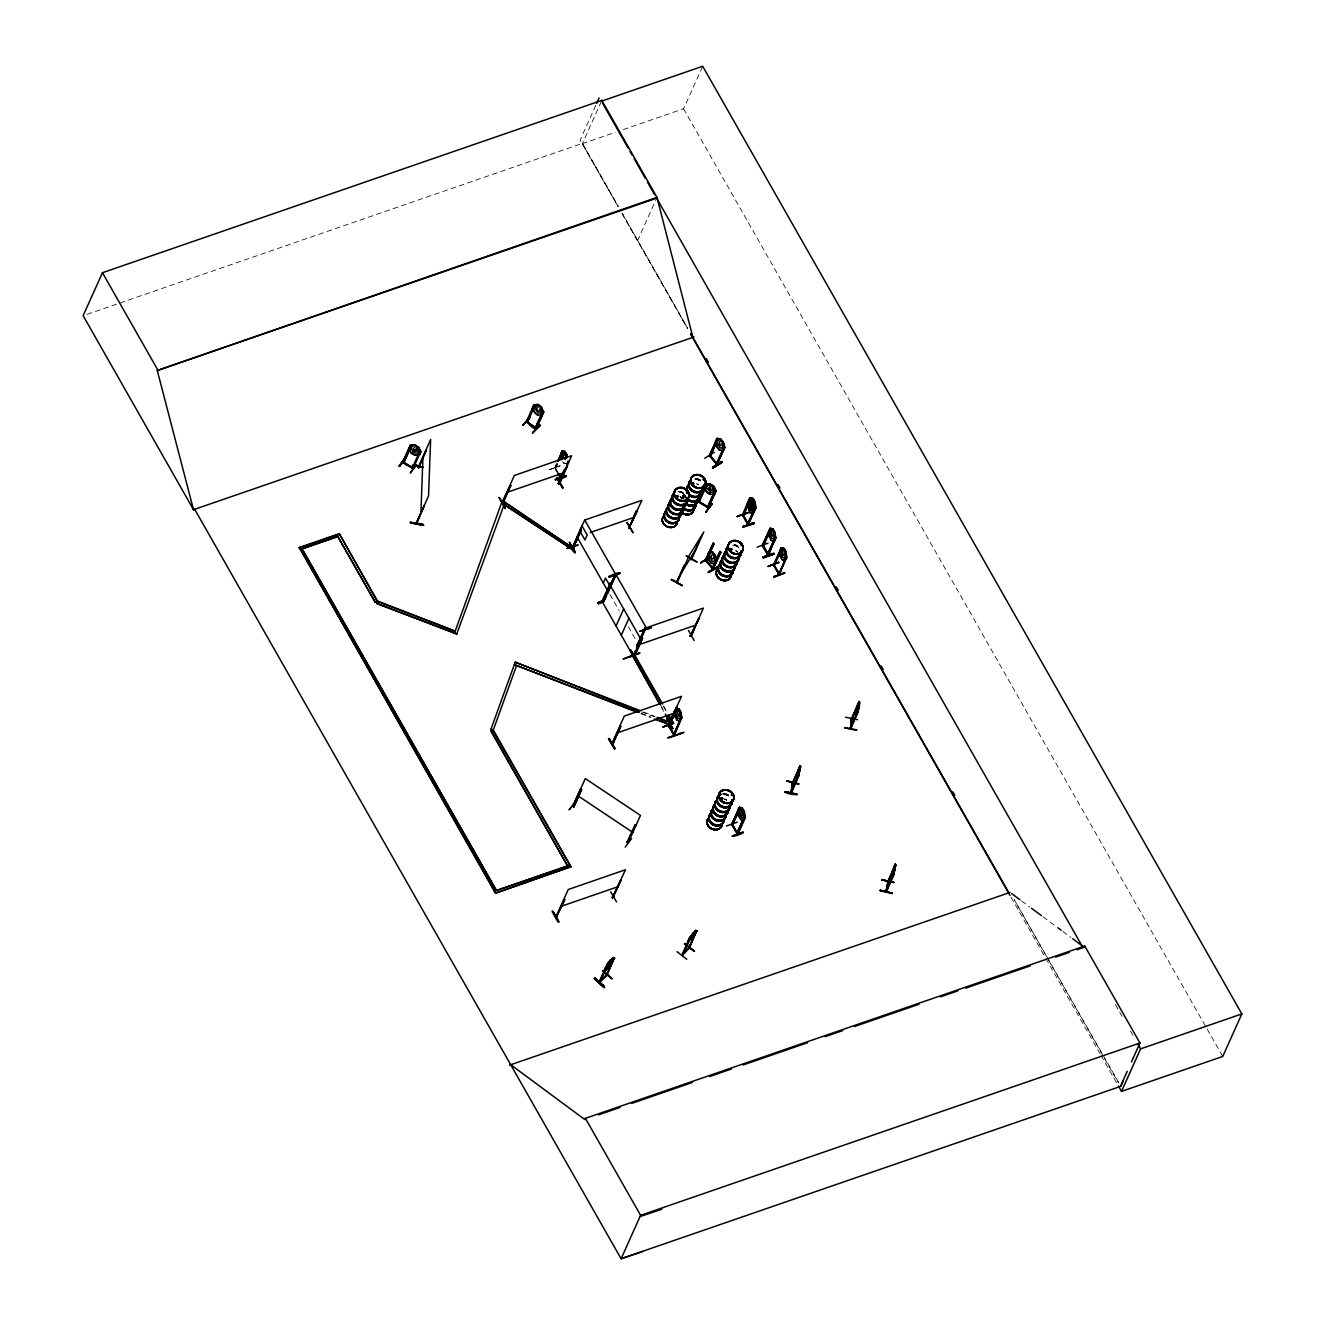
<?xml version="1.0" encoding="UTF-8"?>
<svg xmlns="http://www.w3.org/2000/svg" width="1325" height="1325" viewBox="0 0 1325 1325"><rect width="100%" height="100%" fill="white"/><g stroke="black" fill="none" stroke-linecap="round" stroke-linejoin="round"><path stroke-width="0.75" stroke-dasharray="5 3.75" d="M682.491 498.167L683.65 494.573M595.786 105.255L580.135 140.086L617.98 206.336M618.096 206.584L582.338 143.713L601.451 101.197M623.214 129.602L683.584 108.783L702.697 66.25M637.524 240.719L655.809 200.025M549.378 469.795L560.077 466.019M556.898 462.972L554.546 468.222L554.827 467.344M556.5 464.545L554.91 467.841M557.428 463.882C554.231 475.013 554.463 464.545 555.771 468.106M557.792 463.75L555.125 468.984M566.752 463.584L563.523 463.104L561.717 459.626M681.928 498.515L682.789 496.56M555.523 468.818L557.577 471.65M683.137 495.798L683.948 494.324A7.784 6.459 24.2 0 0 683.037 499.194A7.801 6.476 24.2 0 1 683.965 494.291M681.762 499.111L683.021 497.918A7.917 6.559 24.2 0 1 684.545 497.173M682.888 497.985L684.578 497.14M549.362 469.646L560.243 465.671M87.053 314.34L582.487 143.365L618.262 206.236M582.338 143.713L615.429 132.301M563.523 462.972L566.802 463.717M643.735 712.072L655.229 716.543M641.565 711.856L654.997 717.073M641.118 713.214L650.707 716.941M640.886 713.761L650.476 717.471M1021.592 900.95L1029.823 907.045M1043.007 916.784L1056.191 926.539M1062.783 931.409L1071.014 937.504M554.893 467.576L558.272 473.671M557.908 473.787L554.612 468.205M622.088 213.507L687.741 328.401L622.352 213.424M1118.797 1082.691L1014.155 899.592L1118.399 1082.84M683.584 108.783L1222.743 1056.456M1115.352 1004.483L1123.434 1018.677M1130.507 1031.115L1134.548 1038.22M622.187 213.772L687.658 328.848M1010.992 897.157L1044.762 956.517M1045.789 958.306L1100.015 1053.623M1101.042 1055.429L1117.406 1084.198M609.881 594.329L619.073 610.494M628.265 626.642L636.431 641.018M663.593 705.827L667.618 712.916M663.361 706.358L666.376 711.674M660.496 704.767L664.537 711.856M661.274 707.07L664.289 712.386M684.677 495.202L685.389 496.941A7.768 6.443 24.2 0 1 684.826 495.235A7.801 6.476 24.2 0 0 685.489 496.941A7.784 6.459 24.2 0 1 684.826 495.219M685.307 497.14L684.594 495.401A7.817 6.476 24.2 0 0 685.406 497.14M678.085 491.575A7.917 6.559 24.2 0 1 683.899 493.115M678.234 491.409A7.784 6.459 24.2 0 1 683.965 492.933A7.801 6.476 24.2 0 0 678.234 491.393M679.957 496.858A7.917 6.559 24.2 0 1 683.352 499.127M679.973 491.89A7.917 6.559 24.2 0 1 683.799 493.364M733.951 544.956A7.917 6.559 24.2 0 1 739.317 547.738M735.756 550.885A7.917 6.559 24.2 0 1 737.313 552.194M684.942 494.97A7.784 6.459 24.2 0 0 685.638 496.66A7.751 6.426 24.2 0 1 684.959 494.954M698.325 484.751A7.801 6.476 24.2 0 0 696.519 483.824A7.784 6.459 24.2 0 1 698.308 484.768A7.917 6.559 24.2 0 0 696.42 484.006M694.433 478.954A7.917 6.559 24.2 0 1 700.263 480.511M700.064 480.859A7.784 6.459 24.2 0 0 694.35 479.335A7.801 6.476 24.2 0 1 700.08 480.859M682.806 498.233A7.917 6.559 24.2 0 1 684.445 497.422M681.862 498.995A7.784 6.459 24.2 0 1 686.582 496.627A7.801 6.476 24.2 0 0 681.845 498.995M682.491 498.233A7.784 6.459 24.2 0 1 683.617 495.086A7.801 6.476 24.2 0 0 682.474 498.233M682.491 497.952A7.917 6.559 24.2 0 1 683.634 494.755M682.59 497.703A7.917 6.559 24.2 0 1 683.75 494.507M685.323 497.372A7.784 6.459 24.2 0 1 684.628 495.666A7.751 6.426 24.2 0 0 685.356 497.355A7.768 6.443 24.2 0 1 684.644 495.649M722.787 793.841A7.917 6.559 24.2 0 1 728.601 795.398M724.56 799.389A7.917 6.559 24.2 0 1 726.382 800.333M724.659 799.141A7.917 6.559 24.2 0 1 726.497 800.085M722.688 794.089A7.917 6.559 24.2 0 1 728.502 795.646M683.402 498.896A7.801 6.476 24.2 0 0 680.056 496.676A7.784 6.459 24.2 0 1 683.385 498.912M683.617 493.712A7.784 6.459 24.2 0 0 677.887 492.188A7.801 6.476 24.2 0 1 683.617 493.712M737.362 551.978A7.801 6.476 24.2 0 0 735.822 550.687A7.784 6.459 24.2 0 1 737.346 551.978M737.926 545.999A7.784 6.459 24.2 0 0 734.183 544.542A7.801 6.476 24.2 0 1 737.942 545.999M739.102 548.086A7.784 6.459 24.2 0 0 731.847 545.271A7.801 6.476 24.2 0 1 739.118 548.07M700.428 480.081A7.784 6.459 24.2 0 0 694.697 478.54A7.801 6.476 24.2 0 1 700.428 480.064M684.379 497.786A7.784 6.459 24.2 0 0 682.773 498.598A7.801 6.476 24.2 0 1 684.362 497.769M726.564 799.886A7.801 6.476 24.2 0 0 724.758 798.958A7.784 6.459 24.2 0 1 726.564 799.902M728.667 795.199A7.784 6.459 24.2 0 0 722.937 793.675A7.801 6.476 24.2 0 1 728.667 795.199M728.319 795.994A7.784 6.459 24.2 0 0 722.589 794.47A7.801 6.476 24.2 0 1 728.319 795.977"/><path stroke-width="1.5" d="M503.185 502.904L510.705 485.447L502.192 503.185L503.649 502.208L502.009 502.738L514.382 475.443L571.622 455.701L559.647 483.426L558.454 483.774L566.984 466.036L558.256 483.426L559.448 483.493M556.003 916.701L557.51 916.204M559.928 482.797L558.256 483.426M572.996 548.318L581.178 530.414L572.632 547.854L573.642 547.556L573.079 546.447M612.382 743.838L613.558 742.778L612.432 743.242M613.558 742.845L612.001 743.424L624.29 716.08L681.53 696.321L668.231 725.454L674.392 735.276L681.447 717.256L673.746 734.166M613.79 896.843L612.283 897.29M641.449 638.186L642.608 638.203L634.907 655.362L635.155 654.202M669.34 722.986L668.926 723.814M646.087 627.851L703.327 608.109L691.286 635.884L690.275 636.149L698.673 618.444L691.286 635.884L690.126 635.652M562.777 451.974L562.612 450.931L558.951 460.487M402.485 462.392C408.299 466.284 415.371 469.646 412.423 467.261M402.767 461.763L403.943 462.491L402.982 461.464M412.207 467.559L413.383 468.272M402.701 462.094L413.102 468.238M698.209 500.999L699.385 501.662L698.673 500.734M699.318 501.993L707.765 506.63M708.759 507.79L707.368 507.359L715.119 490.267L716.278 490.714L715.169 490.548M747.598 503.069C748.526 511.036 752.252 520.973 747.399 503.02L750.397 497.819L742.961 515.972L742.282 514.912L748.062 524.948L756.028 507.707L755.084 507.078M755.217 506.978L747.946 524.915M772.939 529.056L775.009 532.435L775.589 538.546L768.036 555.506L767.407 554.645L775.009 537.569M786.139 556.748L778.934 574.835M410.369 523.127C434.236 526.025 421.102 526.356 410.535 522.232M422.675 467.328L412.472 465.257L422.758 466.947M416.199 523.209L424.348 505.421L416.679 523.507L417.044 521.752L416.464 522.597M416.696 522.431L416.679 523.392L417.044 521.752M426.402 449.854L418.303 467.874L418.617 466.069M418.501 466.168L418.882 466.996M425.954 450.748L418.717 467.94L418.799 466.913M422.526 524.948L422.708 524.004L410.535 522.298M423.934 505.355L424.315 506.382M858.666 703.26C860.935 700.08 858.219 703.906 858.964 701.604M420.903 512.99L422.973 456.463M555.357 479.517C573.708 471.733 565.427 479.153 555.39 479.584M603.637 601.749L598.287 603.653L603.62 601.666M628.696 657.498C666.839 642.691 592.225 670.781 639.213 652.877M732.344 836.241C740.725 835.926 752.153 827.562 732.361 836.307M669.158 737.71C713.595 722.059 640.306 746.853 679.874 733.967M743.077 526.456L753.809 522.746L753.942 523.607L742.894 526.737L753.793 522.713L742.894 526.737M743.209 527.251L753.942 523.557M773.783 553.337L763.051 557.013L773.783 553.303L773.916 554.165L763.183 557.858L763.051 557.013M763.183 557.842L773.916 554.148M773.966 576.756L784.698 573.046M774.197 577.203L774.065 576.375M609.119 577.17C615.843 571.025 629.938 571.671 609.102 577.071M608.953 576.309L620.05 573.178M798.627 784.118L786.686 781.038M881.754 879.767L893.828 882.599M713.297 553.668L713.976 557.991L712.105 559.2L710.912 556.169L713.397 553.602M566.934 457.92L567.266 454.972L565.162 451.593L561.717 459.626M732.377 823.603L732.261 825.442L731.632 824.564L739.267 807.273L737.942 810.022C735.988 814.328 742.497 824.895 744.932 817.376L744.385 811.364L743.06 817.724L741.072 817.161L739.814 814.941L739.251 811.132L742.298 807.985L740.642 819.496L743.789 820.158M572.698 806.229L585.319 778.603L640.472 815.388L628 843.114L627.669 841.524M574.073 806.577L573.361 805.318M628.282 842.799L627.52 841.408L626.924 842.336L634.89 825.094L635.834 825.723L634.89 825.094M772.939 529.188L774.827 532.501L773.668 538.811L771.697 538.232L770.438 536.029L770.802 530.166C776.798 529.52 767.639 526.903 770.885 529.288M783.953 548.533L785.841 551.846L784.665 558.173L782.711 557.593L781.452 555.374L781.816 549.527C787.895 543.3 786.984 569.601 785.957 551.813M676.495 582.569L684.412 565.195L676.727 582.139M690.855 559.481L691.932 558.686L691.137 559.067M844.489 727.856L856.629 730.323M857.606 719.723L845.499 717.206M850.584 728.237L851.594 717.885L850.534 728.303M851.843 718.829L850.766 729.081L858.087 710.929M857.772 704.221L856.099 710.299L856.662 714.523M859.428 703.823L857.656 709.62L859.561 703.84M850.253 728.916L857.987 711.873L859.859 702.233M894.888 865.324L895.037 864.331M565.908 457.672L565.642 453.15L563.456 455.568L563.605 457.688L565.378 458.864M743.408 810.652L742.497 815.256L741.371 815.173L741.122 810.767L742.894 809.509L743.524 810.602M752.948 503.616L752.02 508.237L750.911 508.154L750.149 504.924L752.318 502.523L752.832 503.666M753.66 504.593L753.428 500.055L751.258 502.473L751.391 504.593L753.13 505.786L753.809 504.378L754.521 510.44L753.743 504.394L751.871 500.966L748.608 500.32L751.871 500.966L748.824 504.096L750.612 510.125L752.583 510.705L753.494 508.684L753.743 504.394L751.739 500.999M610.858 961.221L607.96 966.538L610.759 961.138M612.067 958.853L608.556 963.904M799.803 766.529L799.869 765.684L796.921 774.529L797.103 778.669M797.17 794.304C774.347 787.63 788.408 795.894 797.17 794.288M792.764 782.876L792.598 784.036L792.35 782.777M791.373 792.102L790.777 793.145L792.632 782.164M792.367 783.224L791.191 793.244L790.959 792.284M793.046 782.263L791.323 793.162L798.992 775.191L790.694 793.062M790.777 793.145L798.561 774.777M798.992 775.191L798.428 776.036M800.565 766.446L798.296 776.119M798.296 776.019L800.697 766.479L799.588 767.523M880.065 890.814C899.543 895.054 893 893.332 880.28 889.986M881.721 879.916L893.944 882.433L881.87 879.518M888.33 881.026L885.961 891.659L893.713 873.44M886.243 891.046L888.263 881.009M893.845 866.981L895.203 864.231L887.783 882.549L887.8 880.777M887.965 881.39C885.299 898.83 886.177 886.806 886.591 890.847M892.122 873.059L891.708 876.587L893.994 866.931M893.746 873.291L893.63 874.55L894.193 873.705M895.021 865.324L895.17 864.397M895.385 866.55L893.481 872.33L895.518 866.583M895.352 868.504L893.481 874.633L895.882 864.993M892.122 893.729L892.371 892.802M535.88 429.3L543.532 412.207L542.902 411.263L543.797 411.942L535.996 429.3C528.277 426.352 525.677 418.22 527.3 422.592L535.101 405.235M526.704 421.598L536.542 428.339M844.638 727.574L856.778 729.893M858.799 702.449L851.693 719.624M677.025 496.792L675.849 495.749M677.539 496.941L677.274 495.832M686.532 492.817L687.244 492.055L687.576 493.099M687.327 492.122L686.565 492.237M693.555 484.387L693.339 482.466M702.912 479.667L703.906 480.197M703.426 479.17L704.221 480.014M731.847 549.643A7.917 6.559 24.2 0 0 729.843 549.577L730.108 548.6M730.092 549.163A7.784 6.459 24.2 0 1 732.062 549.246A7.801 6.476 24.2 0 0 730.092 549.163L731.102 549.875L731.135 548.765M741.288 545.155L740.957 545.618M721.727 799.074L720.552 798.031L722.274 798.18M732.129 794.404L731.35 795.232L732.178 794.437M732.145 795.447L731.516 794.338M799.77 766.678L792.085 783.688M880.131 890.383L892.205 893.249M710.382 456.247L710.034 454.79L710.448 456.38L709.273 455.717L717.322 438.459L718.017 439.287L717.322 438.459M710.647 455.668L709.239 455.618L717.007 464.744L724.891 447.436L723.864 446.807L716.212 463.965L716.891 464.727M716.262 463.949L716.825 462.905L717.289 464.114M717.256 464.446L709.587 455.369M708.627 555.887L706.076 561.287L705.298 560.359L713.281 543.151L713.976 543.995L710.15 552.492M712.85 569.435L712.171 568.673L719.823 551.515L720.85 552.144L712.966 569.452L705.496 559.647L706.01 561.187M706.407 560.939L706.043 559.614M713.231 569.005L712.701 567.613L713.281 569.253M713.214 569.104L705.298 560.359M503.533 502.241L502.755 502.589M503.252 502.854L502.44 503.169M572.367 547.407L584.706 519.947L615.347 573.824M628.663 527.946L629.723 527.615M628.928 527.946L629.888 527.035M612.663 897.24L625.483 869.747L568.243 889.506L555.953 916.85L557.51 916.254M612.167 742.845C611.421 744.733 614.668 742.58 611.918 743.375M668.28 724.013L676.893 706.672L668.363 724.411M689.961 635.834L691.418 634.791M857.755 705.281L857.109 712.171L859.528 705.794M859.395 705.761L857.855 711.972L858.053 710.631L850.302 728.021L858.501 711.012M798.677 769.543L797.65 776.334L800.168 769.991M893.878 868.057L892.835 874.848L895.203 868.488M613.144 957.611L607.943 963.822L599.43 982.471L599.645 981.444M607.181 975.399L605.989 975.763L607.132 974.355M796.921 774.529L798.793 768.5M784.98 791.754L797.054 794.619L784.947 791.77M851.594 718.001L851.13 719.591M850.65 727.425L850.633 728.27M376.631 603.438L456.81 633.946L376.631 603.438L377.542 601.02L339.25 533.677L299.301 547.473L495.451 893.199L571.025 866.666L493.297 730.042L491.028 729.164L493.066 730.572L570.793 867.196M376.863 602.908L377.542 601.02L455.22 631.164L377.31 601.55L339.25 533.677M501.546 502.92L572.764 549.776L501.546 502.92L454.309 633.598M456.562 634.476L505.057 502.192L573.775 548.699M490.797 729.694L515.226 662.185L639.892 710.581M893.663 873.655L885.878 891.576M886.475 891.559L894.044 874.649M1008.888 892.818L690.822 333.784L692.876 337.378L656.985 197.392L601.798 100.385L102.456 272.718L83.144 315.681L193.599 509.827M642.89 1251.396L621.094 1258.75L194.692 509.297L193.516 509.694L157.278 370.52L656.985 197.392M301.139 547.275L496.428 890.516L303.193 550.869M336.914 534.936L375.223 602.262L336.914 534.936L299.053 548.003M399.057 466.135L405.698 457.589L399.752 466.152M403.959 462.011L403.678 463.104L402.651 462.607L410.137 445.349L414.891 444.819L418.501 447.022L420.82 451.891L419.545 454.69L414.791 455.22L411.28 452.968M402.651 462.607L410.452 445.15L411.413 445.73L410.253 445.448M411.114 445.829L403.761 462.74M403.678 463.104L409.889 449.142M419.893 450.931L412.092 468.404L412.837 468.851L420.853 451.527L419.826 451.179M418.187 467.642L430.625 439.453L428.538 495.981L416.249 523.441M596.614 103.416L599.082 97.917M601.798 100.385L601.451 101.197L702.697 66.25L1241.856 1013.923L1222.743 1056.456L1121.497 1091.403L1118.432 1086.003M522.862 425.077L530.066 417.392L522.878 425.093M543.681 412.274L541.544 407.09L538.232 404.589L533.842 404.688L532.667 407.52L534.687 412.655C542.819 418.948 530.911 410.866 532.551 407.471M526.323 421.83L533.859 404.87M527.333 421.847L535.366 427.743M499.343 497.62C517.462 530.613 486.971 475.99 505.073 507.757M532.501 432.993L539.921 424.994L532.501 432.993L540.285 425.756M542.703 411.429L534.952 428.604L535.714 429.217M535.035 428.687L541.378 414.659M502.374 502.175L510.705 485.447M503.815 503.798L505.057 502.192M560.856 453.73L562.115 450.898L565.295 451.56M557.659 461.266L562.164 451.03L565.162 451.726L562.098 454.74L562.678 458.566M558.04 461.15L562.612 450.931M559.316 460.355L560.856 456.943M555.274 479.849L566.057 475.774M565.146 459.477L567.1 455.121M559.779 477.166L561.303 473.638M564.483 469.315L560.293 478.043L562.595 472.843M566.785 464.197L568.011 461.017M559.481 483.542L567.183 466.383M557.212 477.911L563.042 488.014L556.798 477.795M515.226 662.185L639.66 711.111M514.299 664.62L639.213 712.486M569.386 542.554C581.476 559.332 571.207 552.873 569.618 542.223M577.998 544.857L566.868 548.451L577.882 545.237M516.568 665.498L493.297 730.042L490.979 731.284L567.58 865.954L491.211 730.754M580.217 530.745L580.979 530.05L572.764 548.136L577.683 538.348M626.924 522.746L633.333 532.6M603.289 583.05L605.508 578.098L609.5 585.103M636.298 510.986L628.795 528.427L637.457 510.986L636.298 510.986L628.994 528.36M604.034 601.219L597.592 602.925L603.703 600.407L603.123 599.397M597.956 603.09L603.488 600.888L598.287 603.653M602.511 600.308L610.179 583.248L610.991 585.103L610.825 584.06M604.001 597.691L607.281 590.403M607.777 592.971L606.9 592.176L607.777 592.971L615.479 575.812L603.322 602.213L602.759 601.351L614.8 575.729M614.933 574.951L615.164 576.524M603.985 601.368L606.452 595.902M494.341 891.228L569.667 865.225M495.451 893.199L571.025 866.666M616.042 625.98L623.694 608.953M621.309 635.238L628.961 618.212M704.734 458.268L714.291 452.305M715.682 441.341L716.891 438.492L720.684 438.857L723.317 441.97L724.676 447.734M716.974 438.625L709.339 455.701M710.018 456.562L717.753 439.453M710.134 456.578L716.494 442.682M695.194 505.322L700.428 496.776M712.469 467.443C724.096 458.599 726.365 460.818 712.9 467.957L722.042 461.498L712.568 467.477M630.948 650.078L635.139 658.989L630.286 650.575M714.987 493.877L710.233 494.407L706.639 492.188L704.304 487.318C704.701 482.449 711.591 483.526 713.927 486.225L716.262 491.095M699.103 502.291L706.805 485.182L705.894 484.321L698.093 501.794L699.004 502.225M716.742 464.611L724.576 447.635L723.897 446.674M662.583 704.055L634.36 654.434L632.273 655.163L659.254 703.525M637.027 645.126L637.921 645.921L637.027 645.126L645.142 627.967L644.911 629.657M636.861 646.12L645.159 628.083M633.466 655.063L635.371 650.807M637.01 647.163L645.109 628.017M633.267 656.256L646.12 627.586L615.479 573.725L602.627 602.395L632.273 654.5M633.897 655.593L634.36 654.434M644.414 628.464L645.623 629.011M642.608 638.203L634.145 655.56M642.41 637.855L634.874 654.832M682.276 585.468L671.411 579.356L682.259 585.534M632.952 653.391L636.861 660.098L636.099 660.662M581.609 789.567L573.841 806.942L581.609 789.567L580.665 788.938L572.814 806.296M707.517 507.591L715.334 490.134M712.221 503.98L705.877 511.914M707.55 507.541L708.875 506.945L708.544 508.088L716.278 490.714M608.953 738.605C627.073 769.245 596.349 718.398 614.336 748.84M690.905 559.514L698.822 542.058M691.286 559.73L703.84 531.938L689.199 555.473L677.241 582.453M612.2 743.772L620.613 726.083L619.852 726.763M620.613 726.083L613.077 743.043M613.127 743.573L620.812 726.431M696.834 562.197L686.118 555.722L696.983 561.916M700.594 562.81L710.183 556.98M709.72 556.848L700.842 562.628M705.629 560.077L713.281 543.151M705.827 561.154L713.976 543.995M708.858 572.615L718.266 567.001L708.627 571.887M712.916 567.779L712.171 568.673L714.804 563.224M716.328 559.829L720.154 551.316M564.765 899.841L556.102 917.281L564.566 899.493L556.152 917.198L557.03 915.823M712.701 569.319L720.85 552.144M737.114 516.502L748.029 512.593L737.28 516.27M718.017 566.255C703.724 576.243 705.298 572.118 718.249 567.05M558.984 921.753C550.471 905.787 549.693 908.867 558.289 922.266M742.894 515.872L750.397 497.819M742.729 515.806L743.043 514.117M743.325 515.856L747.863 505.537M690.275 636.149L698.888 618.792M694.151 640.621L688.503 630.452M755.498 506.796L747.466 523.988M748.078 523.077L748.476 524.783L748.261 523.276M747.83 524.783L755.648 507.839L755.151 506.829M666.773 718.415L672.951 728.634L666.707 718.68M663.08 727.094L673.796 723.251L663.229 726.729M668.877 725.355L677.092 707.02M668.794 726.398L668.993 724.576L669.523 725.537M676.379 709.322L675.965 708.411M668.794 726.315L676.86 709.19L675.783 708.279L679.029 709.041M668.91 726.431L675.336 712.585M665.299 714.158L670.334 723.019L672.669 721.777L668.628 714.688M672.537 728.75L666.707 718.415M681.017 717.14L681.597 718.299L674.011 735.408L674.177 733.619M757.122 547.208L768.003 543.151M673.862 734.282L681.447 717.256M625.168 847.139L631.578 838.493M763.134 546.099C763.183 542.637 764.012 548.053 762.306 545.668L769.924 528.344M762.289 545.42L770.372 528.377M762.703 546.364L770.537 529.387L769.991 528.509L773.055 529.139M769.361 532.7L762.935 546.529L762.637 544.906M679.725 733.139L679.891 734.05M616.539 901.911L610.726 891.841M613.028 897.025L620.829 880.082L612.316 897.82L613.574 896.429M612.564 897.803L621.044 880.429M768.699 554.761L767.639 553.817L768.417 555.39L775.473 537.354L774.496 541.213L771.249 540.451M775.473 537.354L767.407 554.645L768.235 553.833M767.804 555.341L768.649 554.612L763.498 545.966M773.585 553.602L762.852 557.295M768.102 566.404L778.537 562.297M778.587 562.297L768.268 566.189M773.883 565.792L781.899 548.649L781.386 547.738L773.833 565.858L780.375 552.045M773.303 564.765L774.032 564.036L774.231 565.278M779.001 574.768L773.369 564.881L781.386 547.738M778.967 562.463L768.119 566.553M604.018 985.949L594.643 978.016L604.001 985.966M594.511 978.281C613.988 994.777 600.291 986.429 594.693 977.966M778.421 573.99L779.067 572.996L779.746 574.073L778.818 574.702L786.636 557.759L785.973 556.848M779.017 573.791L785.725 558.421M786.487 556.715L779.431 574.735L778.702 573.377M605.542 970.43C610.444 964.832 606.933 971.473 604.15 970.132L605.558 967.747M607.049 974.422L599.016 982.073L607.281 964.335M600.159 981.875L607.794 964.716M608.672 963.838L611.206 959.631M773.866 576.657L784.764 572.599M606.072 975.697L614.436 957.826L606.303 976.045L606.27 975.15M614.336 957.925L606.85 974.968M611.885 978.728L602.477 970.96M1131.467 1061.888L1139.947 1043.007L1084.761 946.017L585.402 1118.333L584.855 1119.575L510.705 1064.737M726.431 825.988L737.147 822.212M739.317 807.405L740.211 808.184L739.698 807.289L731.582 824.465L737.429 834.402L745.379 817.144L744.484 816.366L736.799 833.524L737.362 834.386L738.075 833.392L736.783 833.276L744.865 816.233M739.814 808.134L732.029 825.26L732.824 824.862L737.478 833.607M732.261 825.442L738.688 811.596M684.429 944.013L694.548 951.201L684.843 943.582M696.602 930.647L689.464 948.104L688.636 948.799L696.702 930.531L688.917 947.806L682.044 954.563M689.381 938.133L688.205 940.965L691.915 938.531L695.476 933.231L691.915 938.531M689.696 938.895L694.499 933.91L695.559 930.465L689.315 938.183L681.895 955.077M690.077 937.388L689.845 938.464L690.176 937.504M690.507 937.769L682.127 955.54L692.975 932.982L689.431 938.266M681.845 955.043C697.679 938.249 685.124 952.658 682.888 954.944L683.22 954.083M745.379 817.144L737.793 834.27L737.545 832.647M688.851 948.667L695.923 931.243M792.168 783.936L800.399 765.983M792.598 784.036L800.25 766.91M858.981 701.438L851.412 718.962M859.378 701.687L851.727 718.697M851.627 719.757L859.296 702.631M1139.947 1043.007L640.604 1215.34L621.094 1258.75L1120.437 1086.434L1127.227 1071.329M887.369 882.45L895.584 864.496M887.849 882.533L895.452 865.424M1084.198 947.242L1084.761 946.017M1120.851 1086.285L1123.318 1080.786M1121.497 1091.403L1140.61 1048.87L1241.856 1013.923M560.674 477.812L558.107 473.356M573.327 548.037L572.632 546.579L573.361 548.186M573.609 547.407L573.112 546.562M602.477 600.159L603.339 602.113L603.405 600.656M603.455 600.987L602.759 599.529M732.576 825.21L731.897 823.703L737.743 834.038M671.245 579.688L682.143 585.766M717.603 463.932L716.825 462.905M742.381 514.961L749.834 497.819L753.08 498.581L749.917 501.645L750.463 505.471L751.722 507.674L753.693 508.253L754.604 506.233L754.852 501.943L753.08 498.465L749.834 497.819M742.662 514.464L748.393 524.683M673.613 733.802L674.657 734.663M768.368 555.241L762.571 544.79M774.562 564.997L774.131 564.218M779.746 574.073L774.148 565.444M615.479 576.06L615.032 575.133M675.402 495.832L676.032 495.749M675.634 495.583L675.502 496.627M692.097 482.714L692.13 484.006M692.395 482.731L692.346 483.642M730.439 548.5L729.462 549.693M720.121 798.097L721.148 797.6L720.535 798.279M681.547 572.483L696.205 548.947M606.833 966.273L609.185 962.331L605.459 967.532M594.097 978.695L603.455 986.661M599.894 981.759L600.192 980.748M600.109 981.842L600.44 981.162M607.347 974.819L599.579 982.338M410.452 445.15L414.924 444.935L411.926 446.608L411.015 448.628L414.957 453.084L417.971 452.885L418.501 447.022M409.061 448.098L411.197 453.001L414.775 455.104L419.611 454.591M399.107 466.135L405.053 457.572M399.587 466.383L405.732 457.605M411.197 453.001L418.435 447.121L420.853 451.527M417.077 446.691L416.63 450.997L414.973 451.312L413.152 448.86L415.918 445.978M416.746 464.76L410.237 473.025L416.315 464.462M608.407 965.246L606.022 968.674L609.782 965.213L609.285 964.434M705.894 484.321L710.366 484.105L710.233 494.407L706.705 492.105M704.304 487.318L706.788 492.055M694.466 505.305L700.494 496.759L694.532 505.305M695.012 505.554L701.091 496.776M712.502 485.877L712.055 490.184L710.399 490.498L708.577 488.047L711.343 485.165M713.777 486.341L713.397 492.088L710.382 492.271L706.457 487.799L707.351 485.778L710.266 484.221M705.662 512.212L712.221 504.03M705.794 512.212L711.79 503.715M576.143 801.526L569.054 809.807L575.911 801.757M608.606 966.77L611.951 961.569C614.601 956.368 609.765 967.614 606.833 967.946M572.533 550.306L574.007 548.169M677.009 951.665L686.731 959.283M609.02 738.588L614.767 748.691M538.248 404.705L541.461 407.173L540.948 413.085L538.116 413.052L534.538 408.133L538.314 404.506L533.76 404.771M540.302 406.609L539.739 411.015L538.182 411.23L536.542 408.547L539.225 405.781M522.713 425.441L529.487 417.358M537.884 415.139L542.389 415.056M697.033 931.011L696.37 931.707L696.685 930.746L695.393 930.481L696.801 930.63M894.789 866.037L895.849 865.109L895.071 864.198M729.893 548.931L731.648 549.246M720.767 797.733L720.386 799.141M720.171 798.312L720.899 799.488L722.208 799.091M722.042 799.389L722.34 798.379M609.185 962.364L611.935 959.979M607.397 964.318L606.767 965.08L610.394 959.963L606.568 965.064M614.734 958.306L613.707 958.687M602.776 970.712L612.117 978.695L602.759 970.695M599.115 982.09L606.767 975.051M684.545 943.864L694.267 951.466M558.289 483.327L559.283 483.012M612.415 896.76L613.475 896.478M613.309 897.538L612.432 897.787M716.891 438.492L720.701 438.989L718.133 440.182L717.223 442.202L719.906 447.833L722.291 448.214L723.317 441.97M719.674 450.069C715.831 449.092 714.026 432.281 717.024 446.989L719.674 450.069L723.467 450.434M724.891 447.436L723.135 442.053M717.206 464.032L710.647 455.949M712.9 467.907L722.307 462.326M707.798 554.562L708.974 560.293L711.591 563.407L715.417 563.589M700.693 562.976L710.25 557.013M715.483 563.721L711.591 563.291L709.074 560.243L707.6 554.546L708.925 551.78L712.717 552.26L710.15 553.469L709.239 555.49L711.923 561.121L714.308 561.502L715.334 555.258L716.709 561.022M636.828 660.115L630.849 650.31L635.602 658.79M686.632 492.95L687.576 492.983M730.257 548.533L729.976 549.726M678.913 709.074L675.866 712.088L676.412 715.914L677.671 718.133L679.626 718.713C681.928 715.02 681.464 707.832 675.833 708.411M574.056 806.329L573.195 805.948M560.988 453.68L561.535 459.692M509.943 486.142L510.903 485.795M636.497 511.334L637.457 510.986M597.592 602.925L604.415 599.827M641.482 637.921L640.588 637.143L641.648 638.551M633.747 654.451L635.039 654.252M739.698 807.289L742.414 808.068M738.853 816.018L738.058 809.973M732.543 824.812L732.443 823.753M732.46 835.959L743.143 832.117M564.566 899.493L563.804 900.188M552.442 912.229L553.204 911.666L558.719 922.101M157.278 370.52L656.637 198.203L1083.022 947.657L1077.159 949.677M193.516 509.694L694.035 336.964M506.746 492.469L563.986 472.71M584.656 520.062L641.896 500.303L629.011 527.764M375.455 601.732L377.542 601.02M375.223 602.262L377.31 601.55M590.37 532.468L634.261 517.313M748.824 500.568L749.337 506.597L751.391 509.976L754.521 510.638M755.614 507.988L755.035 501.877L756.028 507.707M743.159 515.541L743.093 514.233M753.18 513.189L750.049 512.394M768.599 531.077L769.312 537.155L771.365 540.534M774.827 532.501L776.003 538.265M780.822 547.738L784.069 548.368L781.435 548.451M785.344 560.475C780.773 561.502 779.365 553.867 779.796 550.488M780.326 556.517L779.729 550.405M774.197 577.22L784.599 572.963M638.451 644.861L695.675 625.118M674.574 710.978L675.286 717.057L677.34 720.303M674.64 711.061L675.286 717.057L677.34 720.436M616.655 733.089L673.878 713.33M681.977 718.167L680.984 712.337L678.913 708.958M672.669 721.777L670.582 722.489L657.15 717.289M663.063 726.945L673.547 722.837M680.305 721.015L677.224 720.353M673.58 733.851L669.473 725.868M498.2 889.903L567.746 865.904M560.608 906.515L617.831 886.756M509.529 1065.151L1010.064 892.421M598.519 1114.855L620.017 1107.435M631.743 1103.394L692.296 1082.492M709.885 1076.43L731.367 1069.01M743.093 1064.969L807.571 1042.709M825.144 1036.647L842.733 1030.585M854.459 1026.527L918.921 1004.284M940.419 996.864L957.992 990.802M965.809 988.102L1030.287 965.859M1055.677 957.097L1069.358 952.377M640.108 631.081L651.105 627.835M651.138 627.818L639.925 631.296L650.873 627.437M640.041 1216.582L661.838 1209.228M559.73 482.383L558.802 483.194M708.13 506.498L708.974 507.028M708.378 508.038L697.993 501.711L698.706 500.684M692.644 482.813L693.72 483.526M692.495 483.625L693.488 483.89M677.092 497.107L675.767 496.759M730.986 549.809L729.992 549.544M731.052 550.173L729.744 549.825M721.794 799.389L720.949 799.356M572.913 805.882L573.742 806.859L574.172 805.832M627.238 842.104L628.166 842.683M559.614 482.432L558.62 483.757M572.632 547.788L582.039 526.008L587.157 534.985L584.921 539.938L579.82 530.961M556.765 478.043L562.578 488.13M632.853 532.733L627.073 522.398M693.273 484.304L692.064 483.675M607.032 965.842L612.15 961.122L613.044 957.528M605.923 968.31L613.227 960.526L611.753 960.012M412.489 465.688L422.758 466.963M605.459 967.863L606.933 968.045M782.263 559.812L785.51 560.558M800.333 768.069L797.981 773.701L800.151 769.196M796.391 778.04L797.236 778.702M891.758 876.471L892.404 877.365M560.243 477.928L557.908 473.787M603.405 600.358L603.239 602.146M748.343 524.336L743.524 515.408M660.744 719.309L666.508 721.529M656.471 719.177L669.887 724.394M516.22 665.365L637.043 712.27M654.318 718.962L669.655 724.924L670.582 722.489L666.541 715.401M534.753 405.582L533.958 404.821M627.818 842.982L627.106 842.518M706.606 485.314L705.695 484.619M415.851 446.078L417.011 446.79M419.71 451.08L420.654 451.825M404.075 462.375L412.34 467.427M711.277 485.265L712.436 485.977M580.449 789.236L581.377 789.849M504.825 502.722L572.085 547.573M577.667 795.613L632.82 832.398M1011.704 893.63L1019.935 899.725M1031.479 908.254L1041.367 915.575M1057.83 927.748L1061.126 930.183M1072.67 938.713L1082.558 946.033M539.159 405.864L540.219 406.692M694.548 931.74L691.6 937.023L693.753 932.568M720.85 799.041L720.601 798.577A7.917 6.559 24.2 0 1 722.688 798.611A7.801 6.476 24.2 0 0 720.833 798.362A7.784 6.459 24.2 0 1 722.804 798.445M708.56 507.608L698.325 501.065M855.801 713.728L856.778 714.688M799.869 765.684L800.648 766.595M743.01 515.193L743.143 514.299M673.845 735.226L668.33 725.537M712.949 543.349L713.645 544.178M719.823 551.515L720.518 552.343M706.606 560.657L712.635 567.796M675.601 496.527L675.684 496.858A7.784 6.459 24.2 0 1 677.737 496.958A7.801 6.476 24.2 0 0 675.767 496.875M558.471 473.224L560.276 476.354M742.298 807.985L744.385 811.364M580.433 530.166L580.946 531.06L580.052 530.282M610.179 583.248L610.709 584.159M744.368 816.399L744.932 817.376L744.203 811.413M635.072 655.179L634.228 655.014L661.341 702.813M569.419 542.521L575.265 552.658M609.152 738.307L614.966 748.377M602.461 102.986L628.017 147.903M630.054 151.497L632.108 155.075M634.145 158.669L645.391 178.428M647.428 182.022L654.583 194.609M1137.579 1043.537L1140.61 1048.87M706.308 358.545L708.362 362.139M777.908 484.37L779.945 487.964M836.191 586.826L838.245 590.42M881.191 665.928L883.245 669.523M952.791 791.754L954.828 795.348M690.723 334.248L1009.965 895.369M752.964 498.498L755.035 501.877M750.033 497.952L750.546 498.862M747.88 512.941L737.147 516.651M762.256 545.552L767.987 555.407M610.262 585.385L640.919 639.246M577.054 536.956L607.711 590.834M668.396 715.218L672.421 722.307M632.273 655.163L660.496 704.767M299.301 547.473L495.682 892.669M585.402 1118.333L640.604 1215.34M102.456 272.718L157.642 369.725M687.774 492.552L687.46 492.204A7.784 6.459 24.2 0 1 687.874 485.612A7.801 6.476 24.2 0 0 687.625 492.221M779.365 574.52L773.585 564.152L774.363 565.725M715.152 555.341L716.51 561.005M685.323 504.444A7.917 6.559 24.2 0 1 674.458 509.032A7.917 6.559 24.2 0 1 672.355 497.72M675.866 496.511A7.917 6.559 24.2 0 1 677.87 496.577M670.665 501.744A7.784 6.459 24.2 0 0 673.663 513.288A7.784 6.459 24.2 0 0 683.236 506.614A7.768 6.443 24.2 0 1 673.663 513.288A7.768 6.443 24.2 0 1 670.682 501.761M670.533 502.026A7.801 6.476 24.2 0 0 673.531 513.603A7.801 6.476 24.2 0 0 683.12 506.912A7.784 6.459 24.2 0 1 673.531 513.57A7.784 6.459 24.2 0 1 670.549 502.009A7.768 6.443 24.2 0 0 673.547 513.553A7.768 6.443 24.2 0 0 683.104 506.879M687.344 497.736A7.917 6.559 24.2 0 1 677.605 504.51A7.917 6.559 24.2 0 1 674.574 492.784M673.166 494.573A7.784 6.459 24.2 0 0 678.383 505.256A7.784 6.459 24.2 0 0 686.996 498.25A7.801 6.476 24.2 0 1 678.383 505.256A7.801 6.476 24.2 0 1 673.166 494.556M687.228 497.968A7.917 6.559 24.2 0 1 678.483 505.073A7.917 6.559 24.2 0 1 673.199 494.225M679.112 516.054A7.917 6.559 24.2 0 1 669.39 522.828A7.917 6.559 24.2 0 1 666.342 511.086M677.29 522.017A7.784 6.459 24.2 0 1 666.591 526.522A7.784 6.459 24.2 0 1 664.537 515.392A7.801 6.476 24.2 0 0 666.608 526.522A7.801 6.476 24.2 0 0 677.323 522M683.12 509.065A7.784 6.459 24.2 0 1 672.421 513.57A7.784 6.459 24.2 0 1 670.351 502.44A7.768 6.443 24.2 0 0 672.421 513.57A7.768 6.443 24.2 0 0 683.104 509.065M677.39 521.752A7.768 6.443 24.2 0 1 666.723 526.24A7.768 6.443 24.2 0 1 664.67 515.143M683.054 507.078A7.817 6.476 24.2 0 1 673.448 513.785A7.817 6.476 24.2 0 1 670.45 502.192M681.53 512.891A7.917 6.559 24.2 0 1 670.665 517.462A7.917 6.559 24.2 0 1 668.562 506.15M679.212 515.806A7.917 6.559 24.2 0 1 670.467 522.911A7.917 6.559 24.2 0 1 665.183 512.046M739.085 555.738A7.917 6.559 24.2 0 1 729.363 562.529A7.917 6.559 24.2 0 1 726.332 550.786M737.263 561.701A7.768 6.443 24.2 0 1 726.58 566.206A7.768 6.443 24.2 0 1 724.527 555.092A7.784 6.459 24.2 0 0 726.58 566.222A7.784 6.459 24.2 0 0 737.28 561.717A7.801 6.476 24.2 0 1 725.686 565.725A7.801 6.476 24.2 0 1 726.117 554.264M741.304 550.803A7.917 6.559 24.2 0 1 731.582 557.593A7.917 6.559 24.2 0 1 728.551 545.85M739.201 555.241A7.784 6.459 24.2 0 1 729.628 561.916A7.801 6.476 24.2 0 1 726.63 550.355A7.784 6.459 24.2 0 0 729.628 561.916A7.801 6.476 24.2 0 0 739.217 555.241M739.201 555.506A7.917 6.559 24.2 0 1 729.479 562.28A7.917 6.559 24.2 0 1 726.431 550.554M729.942 549.328A7.917 6.559 24.2 0 1 731.947 549.411M733.272 570.893A7.917 6.559 24.2 0 1 721.512 574.951A7.917 6.559 24.2 0 1 721.943 563.34M731.168 573.162A7.817 6.476 24.2 0 1 721.562 579.87A7.817 6.476 24.2 0 1 718.564 568.276M731.085 573.344A7.801 6.476 24.2 0 1 721.496 580.035A7.768 6.443 24.2 0 1 718.514 568.475A7.784 6.459 24.2 0 0 721.496 580.019A7.768 6.443 24.2 0 0 731.052 573.344A7.784 6.459 24.2 0 1 721.496 580.019A7.801 6.476 24.2 0 1 718.498 568.458M737.213 561.899A7.817 6.476 24.2 0 1 726.481 566.438A7.817 6.476 24.2 0 1 724.411 555.258M735.193 564.433A7.917 6.559 24.2 0 1 725.454 571.207A7.917 6.559 24.2 0 1 722.423 559.481M722.241 562.926A7.784 6.459 24.2 0 0 721.81 574.354A7.784 6.459 24.2 0 0 733.388 570.363A7.801 6.476 24.2 0 1 721.81 574.371A7.801 6.476 24.2 0 1 722.224 562.91M733.388 570.661A7.917 6.559 24.2 0 1 721.628 574.719A7.917 6.559 24.2 0 1 722.059 563.108M735.491 565.957A7.917 6.559 24.2 0 1 724.626 570.545A7.917 6.559 24.2 0 1 722.539 559.233M701.356 490.101A7.801 6.476 24.2 0 1 697.546 496.991A7.801 6.476 24.2 0 1 688.42 494.556A7.784 6.459 24.2 0 0 696.635 497.239A7.784 6.459 24.2 0 0 701.538 491.84M686.714 487.882A7.784 6.459 24.2 0 0 686.582 491.293A7.801 6.476 24.2 0 1 688.768 485.215A7.784 6.459 24.2 0 0 687.526 486.408M699.583 494.026A7.801 6.476 24.2 0 1 695.774 500.933A7.801 6.476 24.2 0 1 686.648 498.498A7.768 6.443 24.2 0 0 695.757 500.9A7.768 6.443 24.2 0 0 699.55 494.026A7.784 6.459 24.2 0 1 695.774 500.933A7.784 6.459 24.2 0 1 686.665 498.498M685.737 490.333A7.801 6.476 24.2 0 1 686.996 489.14M703.79 484.884A7.917 6.559 24.2 0 1 694.068 491.658A7.917 6.559 24.2 0 1 691.037 479.932M701.687 489.571A7.917 6.559 24.2 0 1 697.828 496.577A7.917 6.559 24.2 0 1 688.569 494.092M686.698 490.797A7.917 6.559 24.2 0 1 688.934 484.619M704.006 486.358A7.784 6.459 24.2 0 1 693.306 490.879A7.801 6.476 24.2 0 1 691.236 479.733A7.784 6.459 24.2 0 0 693.306 490.879A7.801 6.476 24.2 0 0 704.022 486.374M695.873 504.726A7.917 6.559 24.2 0 1 690.905 510.208A7.917 6.559 24.2 0 1 682.557 507.475M693.687 507.144A7.784 6.459 24.2 0 1 689.878 514.034A7.784 6.459 24.2 0 1 680.768 511.599A7.768 6.443 24.2 0 0 689.861 514.017A7.768 6.443 24.2 0 0 693.654 507.144A7.817 6.476 24.2 0 1 689.845 514.166A7.817 6.476 24.2 0 1 680.702 511.715A7.784 6.459 24.2 0 0 693.439 510.821A7.784 6.459 24.2 0 1 680.652 511.864A7.768 6.443 24.2 0 0 693.422 510.821A7.801 6.476 24.2 0 1 680.636 511.864A7.801 6.476 24.2 0 0 693.455 510.821M695.774 504.974A7.917 6.559 24.2 0 1 690.789 510.44A7.917 6.559 24.2 0 1 682.458 507.723M697.778 498.266A7.917 6.559 24.2 0 1 694.78 504.891A7.917 6.559 24.2 0 1 686.234 504.096M697.795 498.001A7.784 6.459 24.2 0 1 694.83 504.527A7.801 6.476 24.2 0 1 686.4 503.748M686.416 503.732A7.784 6.459 24.2 0 0 694.83 504.527A7.801 6.476 24.2 0 0 697.811 498.001M686.565 498.68A7.817 6.476 24.2 0 0 695.708 501.115A7.768 6.443 24.2 0 0 699.368 494.457A7.784 6.459 24.2 0 1 695.575 501.347A7.784 6.459 24.2 0 1 686.466 498.912A7.768 6.443 24.2 0 0 695.575 501.33A7.817 6.476 24.2 0 0 699.517 494.208M693.588 507.392A7.801 6.476 24.2 0 1 693.77 509.148A7.768 6.443 24.2 0 0 693.538 507.409A7.801 6.476 24.2 0 1 693.77 509.164A7.784 6.459 24.2 0 0 693.555 507.425A7.784 6.459 24.2 0 1 693.753 509.148M697.679 498.498A7.917 6.559 24.2 0 1 694.664 505.14A7.917 6.559 24.2 0 1 686.118 504.328M699.368 494.473A7.768 6.443 24.2 0 1 695.559 501.347A7.768 6.443 24.2 0 1 686.483 498.912M729.827 804.938A7.917 6.559 24.2 0 1 720.104 811.728A7.917 6.559 24.2 0 1 717.057 799.985M720.568 798.776A7.917 6.559 24.2 0 1 722.572 798.859M715.368 804.01A7.784 6.459 24.2 0 0 716.56 814.627A7.784 6.459 24.2 0 0 727.806 812.308A7.768 6.443 24.2 0 1 716.577 814.61A7.768 6.443 24.2 0 1 715.384 804.027A7.817 6.476 24.2 0 0 717.372 815.289A7.817 6.476 24.2 0 0 728.104 810.751M715.252 804.292A7.784 6.459 24.2 0 0 717.305 815.422A7.784 6.459 24.2 0 0 728.005 810.917A7.768 6.443 24.2 0 1 717.322 815.405A7.801 6.476 24.2 0 1 715.252 804.258A7.768 6.443 24.2 0 0 717.322 815.405A7.801 6.476 24.2 0 0 728.038 810.9M732.129 802.023A7.917 6.559 24.2 0 1 720.369 806.08A7.917 6.559 24.2 0 1 720.8 794.47M729.926 804.706A7.917 6.559 24.2 0 1 720.204 811.48A7.917 6.559 24.2 0 1 717.173 799.753M732.046 800.018A7.917 6.559 24.2 0 1 726.945 807.322A7.917 6.559 24.2 0 1 717.471 802.403A7.917 6.559 24.2 0 1 720.916 794.238M724.013 820.092A7.917 6.559 24.2 0 1 713.148 824.68A7.917 6.559 24.2 0 1 711.045 813.368M727.822 811.331A7.784 6.459 24.2 0 1 717.123 815.852A7.784 6.459 24.2 0 1 715.069 804.706A7.768 6.443 24.2 0 0 717.123 815.836A7.768 6.443 24.2 0 0 727.806 811.347M722.108 824.117A7.817 6.476 24.2 0 1 711.359 828.655A7.817 6.476 24.2 0 1 709.289 817.475M725.918 813.633A7.917 6.559 24.2 0 1 716.196 820.407A7.917 6.559 24.2 0 1 713.165 808.681M724.112 819.86A7.917 6.559 24.2 0 1 712.37 823.918A7.917 6.559 24.2 0 1 712.784 812.308M726.034 813.384A7.917 6.559 24.2 0 1 716.312 820.175A7.917 6.559 24.2 0 1 713.264 808.432M722.009 824.299A7.801 6.476 24.2 0 1 712.221 829.235A7.801 6.476 24.2 0 1 707.964 818.85A7.768 6.443 24.2 0 0 712.237 829.202A7.784 6.459 24.2 0 0 721.993 824.299A7.768 6.443 24.2 0 1 712.237 829.202A7.784 6.459 24.2 0 1 707.981 818.85M751.358 510.738L750.695 506.796L748.559 506.017L750.53 505.868L750.447 502.043L751.076 506.051L753.113 506.746L751.209 507.011L751.358 510.738M722.125 441.391L721.943 444.703L720.088 445.912L719.409 441.705L721.38 440.314L722.224 441.324M410.402 522.63L422.576 524.352L410.419 522.563M680.007 711.624L679.079 716.229L677.969 716.162L677.737 711.74L679.493 710.482L680.122 711.575M774.032 531.723L773.634 535.151L771.995 536.261L771.763 531.838L773.518 530.58L774.148 531.689M785.046 551.084L784.648 554.513L783.009 555.622L782.777 551.2L784.533 549.941L785.162 551.034M786.603 780.822L798.743 783.92L786.603 780.822M302.498 548.716L338.273 536.36L302.498 548.716M612.017 962.894L608.192 967.995L611.935 962.944M712.717 552.144L715.235 555.324L712.717 552.144M614.535 957.909L612.962 957.644L614.436 958.008M675.054 496.428A7.784 6.459 24.2 0 0 688.172 498.415A7.784 6.459 24.2 0 0 681.977 487.534A7.801 6.476 24.2 0 0 675.038 496.444A7.801 6.476 24.2 0 0 688.188 498.432A7.801 6.476 24.2 0 0 681.977 487.517A7.784 6.459 24.2 0 0 675.054 496.428A7.768 6.443 24.2 0 0 688.155 498.415A7.768 6.443 24.2 0 0 681.977 487.55A7.768 6.443 24.2 0 0 675.071 496.444M674.375 509.214A7.784 6.459 24.2 0 0 685.075 504.693A7.801 6.476 24.2 0 1 674.375 509.214A7.801 6.476 24.2 0 1 672.305 498.068A7.784 6.459 24.2 0 0 674.375 509.214M674.872 496.842A7.784 6.459 24.2 0 0 687.99 498.829A7.784 6.459 24.2 0 0 681.795 487.931A7.784 6.459 24.2 0 0 674.872 496.842A7.768 6.443 24.2 0 0 687.973 498.829A7.768 6.443 24.2 0 0 681.795 487.964A7.768 6.443 24.2 0 0 674.889 496.842M674.74 508.419A7.784 6.459 24.2 0 0 685.423 503.914A7.801 6.476 24.2 0 1 674.723 508.436A7.801 6.476 24.2 0 1 672.669 497.273A7.784 6.459 24.2 0 0 674.74 508.419M678.102 496.163A7.784 6.459 24.2 0 0 674.276 496.477A7.801 6.476 24.2 0 1 678.102 496.146M677.771 504.146A7.784 6.459 24.2 0 0 687.344 497.471A7.801 6.476 24.2 0 1 677.771 504.162A7.801 6.476 24.2 0 1 674.773 492.585A7.784 6.459 24.2 0 0 677.771 504.146M668.363 522.58A7.784 6.459 24.2 0 0 679.062 518.075A7.801 6.476 24.2 0 1 668.363 522.597A7.801 6.476 24.2 0 1 666.293 511.45A7.784 6.459 24.2 0 0 668.363 522.58M671.394 518.323A7.801 6.476 24.2 0 0 681 511.632A7.784 6.459 24.2 0 1 671.411 518.307A7.801 6.476 24.2 0 1 668.396 506.746A7.784 6.459 24.2 0 0 671.411 518.307M670.831 517.098A7.784 6.459 24.2 0 0 681.53 512.593A7.801 6.476 24.2 0 1 670.831 517.114A7.801 6.476 24.2 0 1 668.761 505.968A7.784 6.459 24.2 0 0 670.831 517.098M670.616 522.53A7.784 6.459 24.2 0 0 679.228 515.541A7.801 6.476 24.2 0 1 670.616 522.547A7.801 6.476 24.2 0 1 665.398 511.848A7.784 6.459 24.2 0 0 670.616 522.53M729.032 549.511A7.784 6.459 24.2 0 0 742.149 551.498A7.801 6.476 24.2 0 0 735.955 540.6A7.801 6.476 24.2 0 0 729.015 549.511A7.801 6.476 24.2 0 0 742.149 551.498A7.784 6.459 24.2 0 0 735.955 540.6A7.784 6.459 24.2 0 0 729.032 549.511A7.768 6.443 24.2 0 0 742.132 551.498A7.768 6.443 24.2 0 0 735.938 540.633A7.768 6.443 24.2 0 0 729.032 549.511M729.28 562.694A7.784 6.459 24.2 0 0 738.853 556.02A7.801 6.476 24.2 0 1 729.263 562.711A7.801 6.476 24.2 0 1 726.282 551.134A7.784 6.459 24.2 0 0 729.28 562.694M725.818 565.427A7.784 6.459 24.2 0 0 737.081 563.108A7.768 6.443 24.2 0 1 725.835 565.427A7.784 6.459 24.2 0 1 724.642 554.811A7.768 6.443 24.2 0 0 725.835 565.427M728.849 549.908A7.784 6.459 24.2 0 0 741.967 551.896A7.784 6.459 24.2 0 0 735.773 541.014A7.784 6.459 24.2 0 0 728.849 549.908M728.866 549.908A7.768 6.443 24.2 0 0 741.95 551.879A7.768 6.443 24.2 0 0 735.773 541.014A7.768 6.443 24.2 0 0 728.866 549.908M730.456 557.593A7.784 6.459 24.2 0 0 741.155 553.072A7.801 6.476 24.2 0 1 730.456 557.593A7.801 6.476 24.2 0 1 728.386 546.447A7.784 6.459 24.2 0 0 730.456 557.593M732.708 557.543A7.801 6.476 24.2 0 0 741.321 550.537A7.784 6.459 24.2 0 1 732.708 557.543A7.801 6.476 24.2 0 1 727.475 546.844A7.784 6.459 24.2 0 0 732.708 557.543M722.34 575.663A7.784 6.459 24.2 0 0 733.04 571.158A7.801 6.476 24.2 0 1 722.324 575.679A7.801 6.476 24.2 0 1 720.27 564.516A7.784 6.459 24.2 0 0 722.34 575.663M721.612 579.737A7.784 6.459 24.2 0 0 731.185 573.062A7.768 6.443 24.2 0 1 721.628 579.721A7.784 6.459 24.2 0 1 718.63 568.193A7.768 6.443 24.2 0 0 721.628 579.721M726.382 566.636A7.784 6.459 24.2 0 0 737.081 562.131A7.768 6.443 24.2 0 1 726.398 566.62A7.784 6.459 24.2 0 1 724.328 555.506A7.768 6.443 24.2 0 0 726.398 566.62M725.371 571.39A7.784 6.459 24.2 0 0 734.944 564.715A7.801 6.476 24.2 0 1 725.371 571.406A7.801 6.476 24.2 0 1 722.373 559.829A7.784 6.459 24.2 0 0 725.371 571.39M724.792 570.181A7.784 6.459 24.2 0 0 735.491 565.676A7.801 6.476 24.2 0 1 724.792 570.197A7.801 6.476 24.2 0 1 722.721 559.034A7.784 6.459 24.2 0 0 724.792 570.181M691.517 483.575A7.784 6.459 24.2 0 0 704.635 485.563A7.801 6.476 24.2 0 0 698.441 474.665A7.801 6.476 24.2 0 0 691.501 483.592A7.801 6.476 24.2 0 0 704.652 485.579A7.784 6.459 24.2 0 0 698.441 474.681A7.784 6.459 24.2 0 0 691.517 483.575A7.768 6.443 24.2 0 0 704.618 485.563A7.768 6.443 24.2 0 0 698.441 474.698A7.768 6.443 24.2 0 0 691.517 483.592M694.996 500.9A7.784 6.459 24.2 0 0 699.882 495.517A7.768 6.443 24.2 0 1 694.979 500.867A7.784 6.459 24.2 0 1 686.781 498.217A7.768 6.443 24.2 0 0 694.979 500.867M687.128 488.892A7.784 6.459 24.2 0 0 685.87 490.068A7.768 6.443 24.2 0 1 687.145 488.892M691.335 483.989A7.784 6.459 24.2 0 0 704.453 485.977A7.784 6.459 24.2 0 0 698.258 475.079A7.784 6.459 24.2 0 0 691.335 483.989A7.768 6.443 24.2 0 0 704.436 485.96A7.768 6.443 24.2 0 0 698.258 475.095A7.768 6.443 24.2 0 0 691.352 483.973M693.869 492.072A7.784 6.459 24.2 0 0 703.442 485.397A7.801 6.476 24.2 0 1 693.869 492.088A7.801 6.476 24.2 0 1 690.872 480.511A7.784 6.459 24.2 0 0 693.869 492.072M697.894 496.196A7.784 6.459 24.2 0 0 701.687 489.306A7.801 6.476 24.2 0 1 697.894 496.213A7.801 6.476 24.2 0 1 688.768 493.778A7.784 6.459 24.2 0 0 697.894 496.196M686.052 504.527A7.801 6.476 24.2 0 0 697.331 502.208A7.784 6.459 24.2 0 1 686.068 504.527M690.987 509.843A7.801 6.476 24.2 0 0 695.89 504.444A7.784 6.459 24.2 0 1 690.971 509.827A7.801 6.476 24.2 0 1 682.756 507.144A7.784 6.459 24.2 0 0 690.971 509.827M691.534 510.357A7.784 6.459 24.2 0 0 695.327 503.483A7.801 6.476 24.2 0 1 691.534 510.373A7.801 6.476 24.2 0 1 682.408 507.939A7.784 6.459 24.2 0 0 691.534 510.357M719.757 798.71A7.784 6.459 24.2 0 0 732.874 800.697A7.801 6.476 24.2 0 0 726.68 789.799A7.801 6.476 24.2 0 0 719.74 798.71A7.801 6.476 24.2 0 0 732.891 800.714A7.784 6.459 24.2 0 0 726.68 789.816A7.784 6.459 24.2 0 0 719.757 798.71A7.768 6.443 24.2 0 0 732.858 800.697A7.768 6.443 24.2 0 0 726.68 789.832A7.768 6.443 24.2 0 0 719.773 798.71M720.005 811.91A7.784 6.459 24.2 0 0 729.578 805.236A7.801 6.476 24.2 0 1 720.005 811.91A7.801 6.476 24.2 0 1 717.007 800.333A7.784 6.459 24.2 0 0 720.005 811.91M719.574 799.124A7.784 6.459 24.2 0 0 732.692 801.112A7.784 6.459 24.2 0 0 726.497 790.213A7.784 6.459 24.2 0 0 719.574 799.124A7.768 6.443 24.2 0 0 732.692 801.095A7.768 6.443 24.2 0 0 726.497 790.213A7.768 6.443 24.2 0 0 719.591 799.108M719.657 798.876A7.817 6.476 24.2 0 0 732.824 800.863A7.817 6.476 24.2 0 0 726.613 789.932A7.817 6.476 24.2 0 0 719.657 798.876M720.369 811.115A7.784 6.459 24.2 0 0 729.942 804.441A7.801 6.476 24.2 0 1 720.353 811.132A7.801 6.476 24.2 0 1 717.372 799.555A7.784 6.459 24.2 0 0 720.369 811.115M720.32 806.279A7.784 6.459 24.2 0 0 731.897 802.287A7.801 6.476 24.2 0 1 720.303 806.279A7.801 6.476 24.2 0 1 720.734 794.834A7.784 6.459 24.2 0 0 720.32 806.279M722.473 806.428A7.784 6.459 24.2 0 0 732.046 799.753A7.801 6.476 24.2 0 1 722.473 806.428A7.801 6.476 24.2 0 1 719.475 794.868A7.784 6.459 24.2 0 0 722.473 806.428M713.065 824.862A7.784 6.459 24.2 0 0 723.765 820.357A7.801 6.476 24.2 0 1 713.065 824.879A7.801 6.476 24.2 0 1 710.995 813.716A7.784 6.459 24.2 0 0 713.065 824.862M711.426 828.523A7.784 6.459 24.2 0 0 722.125 824.017A7.768 6.443 24.2 0 1 711.442 828.506A7.784 6.459 24.2 0 1 709.355 817.392A7.768 6.443 24.2 0 0 711.442 828.506M712.552 823.554A7.784 6.459 24.2 0 0 724.129 819.562A7.801 6.476 24.2 0 1 712.535 823.57A7.801 6.476 24.2 0 1 712.966 812.126A7.784 6.459 24.2 0 0 712.552 823.554M716.113 820.589A7.784 6.459 24.2 0 0 725.686 813.914A7.801 6.476 24.2 0 1 716.096 820.606A7.801 6.476 24.2 0 1 713.115 809.028A7.784 6.459 24.2 0 0 716.113 820.589M715.533 819.38A7.784 6.459 24.2 0 0 726.233 814.875A7.801 6.476 24.2 0 1 715.533 819.397A7.801 6.476 24.2 0 1 713.463 808.233A7.784 6.459 24.2 0 0 715.533 819.38"/></g></svg>
